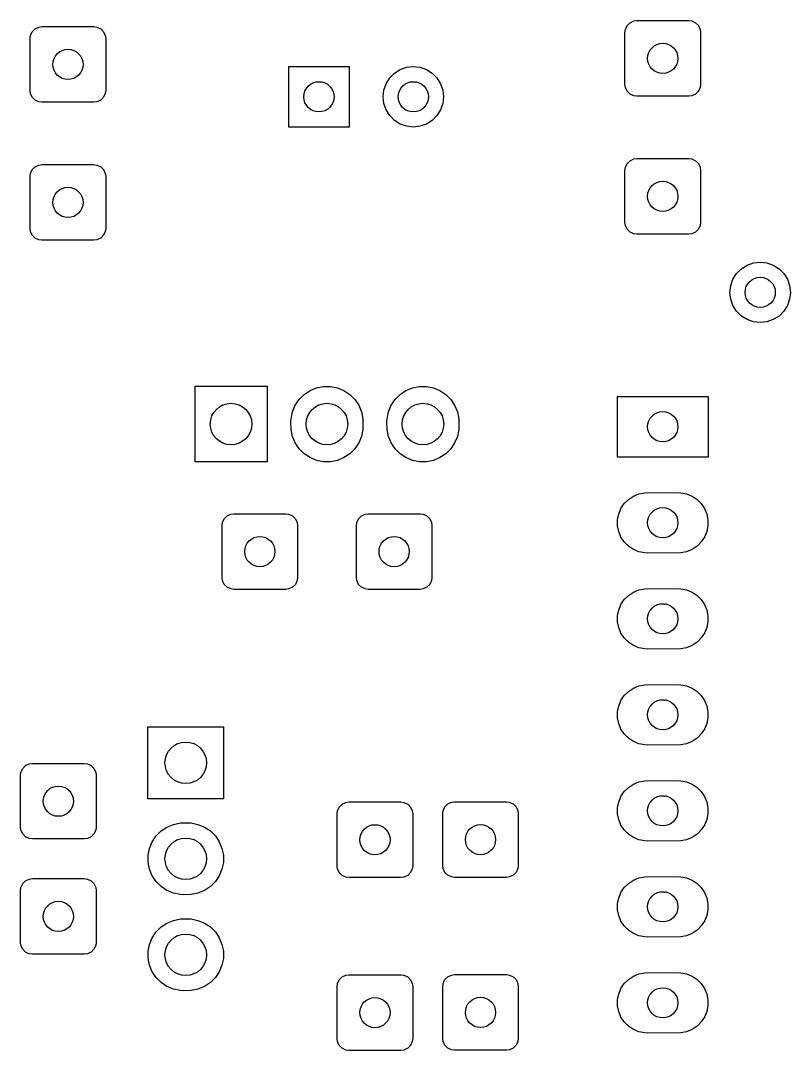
# Model space of a CAD drawing. Extents: x 79.8 to 126.3, y -113.5 to -85.1.
# Drawn here: x 79.77 to 100.15, y -113.53 to -86.28 of the extents above; entities that cross this region are included whole.
import ezdxf

# ---------------------------------------------------------------- set-up
doc = ezdxf.new("R2010")
doc.units = 0
doc.layers.add('BLACK', color=7, linetype='CONTINUOUS')

msp = doc.modelspace()

# ---------------------------------------------------------------- linework, layer by layer
at = {"layer": 'BLACK', "linetype": 'CONTINUOUS'}
for p, q in [((95.830515, -86.415257), (95.907257, -86.338515)), ((95.907257, -86.338515), (96.005619, -86.292648)), ((96.005619, -86.292648), (96.0865, -86.282)), ((96.0865, -86.282), (97.4615, -86.282)), ((97.4615, -86.282), (97.542381, -86.292648)), ((97.542381, -86.292648), (97.640743, -86.338515)), ((97.640743, -86.338515), (97.717485, -86.415257)), ((80.036648, -86.673619), (80.082515, -86.575257)), ((80.082515, -86.575257), (80.159257, -86.498515)), ((80.159257, -86.498515), (80.257619, -86.452648)), ((80.257619, -86.452648), (80.3385, -86.442)), ((80.3385, -86.442), (81.7135, -86.442)), ((81.7135, -86.442), (81.794381, -86.452648)), ((81.794381, -86.452648), (81.892743, -86.498515)), ((81.892743, -86.498515), (81.969485, -86.575257)), ((81.969485, -86.575257), (82.015352, -86.673619)), ((95.774, -86.5945), (95.784648, -86.513619)), ((95.774, -87.9695), (95.774, -86.5945)), ((95.784648, -86.513619), (95.830515, -86.415257)), ((97.717485, -86.415257), (97.763352, -86.513619)), ((97.763352, -86.513619), (97.774, -86.5945)), ((97.774, -86.5945), (97.774, -87.9695)), ((80.026, -86.7545), (80.036648, -86.673619)), ((80.026, -88.1295), (80.026, -86.7545)), ((82.015352, -86.673619), (82.026, -86.7545)), ((82.026, -86.7545), (82.026, -88.1295)), ((86.87, -89.098), (86.87, -87.498)), ((86.87, -87.498), (88.47, -87.498)), ((88.47, -87.498), (88.47, -89.098)), ((89.544535, -87.799208), (89.671208, -87.672535)), ((89.671208, -87.672535), (89.822893, -87.577225)), ((89.822893, -87.577225), (89.991983, -87.518058)), ((89.991983, -87.518058), (90.17, -87.498)), ((90.17, -87.498), (90.348017, -87.518058)), ((90.348017, -87.518058), (90.517107, -87.577225)), ((90.517107, -87.577225), (90.668792, -87.672535)), ((90.668792, -87.672535), (90.795465, -87.799208)), ((89.390058, -88.119983), (89.449225, -87.950893)), ((89.449225, -87.950893), (89.544535, -87.799208)), ((90.795465, -87.799208), (90.890775, -87.950893)), ((90.890775, -87.950893), (90.949942, -88.119983)), ((95.784648, -88.050381), (95.774, -87.9695)), ((97.774, -87.9695), (97.763352, -88.050381)), ((80.036648, -88.210381), (80.026, -88.1295)), ((80.082515, -88.308743), (80.036648, -88.210381)), ((82.015352, -88.210381), (81.969485, -88.308743)), ((82.026, -88.1295), (82.015352, -88.210381)), ((89.37, -88.298), (89.390058, -88.119983)), ((90.949942, -88.119983), (90.97, -88.298)), ((95.830515, -88.148743), (95.784648, -88.050381)), ((95.907257, -88.225485), (95.830515, -88.148743)), ((96.005619, -88.271352), (95.907257, -88.225485)), ((96.0865, -88.282), (96.005619, -88.271352)), ((97.542381, -88.271352), (97.4615, -88.282)), ((97.640743, -88.225485), (97.542381, -88.271352)), ((97.717485, -88.148743), (97.640743, -88.225485)), ((97.763352, -88.050381), (97.717485, -88.148743)), ((80.159257, -88.385485), (80.082515, -88.308743)), ((80.257619, -88.431352), (80.159257, -88.385485)), ((80.3385, -88.442), (80.257619, -88.431352)), ((81.7135, -88.442), (80.3385, -88.442)), ((81.794381, -88.431352), (81.7135, -88.442)), ((81.892743, -88.385485), (81.794381, -88.431352)), ((81.969485, -88.308743), (81.892743, -88.385485)), ((89.390058, -88.476017), (89.37, -88.298)), ((89.449225, -88.645107), (89.390058, -88.476017)), ((90.949942, -88.476017), (90.890775, -88.645107)), ((90.97, -88.298), (90.949942, -88.476017)), ((97.4615, -88.282), (96.0865, -88.282)), ((89.544535, -88.796792), (89.449225, -88.645107)), ((89.671208, -88.923465), (89.544535, -88.796792)), ((90.795465, -88.796792), (90.668792, -88.923465)), ((90.890775, -88.645107), (90.795465, -88.796792)), ((89.822893, -89.018775), (89.671208, -88.923465)), ((89.991983, -89.077942), (89.822893, -89.018775)), ((90.17, -89.098), (89.991983, -89.077942)), ((90.348017, -89.077942), (90.17, -89.098)), ((90.517107, -89.018775), (90.348017, -89.077942)), ((90.668792, -88.923465), (90.517107, -89.018775)), ((88.47, -89.098), (86.87, -89.098)), ((80.082515, -90.225257), (80.159257, -90.148515)), ((80.159257, -90.148515), (80.257619, -90.102648)), ((80.257619, -90.102648), (80.3385, -90.092)), ((80.3385, -90.092), (81.7135, -90.092)), ((81.7135, -90.092), (81.794381, -90.102648)), ((81.794381, -90.102648), (81.892743, -90.148515)), ((81.892743, -90.148515), (81.969485, -90.225257)), ((95.774, -90.2445), (95.784648, -90.163619)), ((95.784648, -90.163619), (95.830515, -90.065257)), ((95.830515, -90.065257), (95.907257, -89.988515)), ((95.907257, -89.988515), (96.005619, -89.942648)), ((96.005619, -89.942648), (96.0865, -89.932)), ((96.0865, -89.932), (97.4615, -89.932)), ((97.4615, -89.932), (97.542381, -89.942648)), ((97.542381, -89.942648), (97.640743, -89.988515)), ((97.640743, -89.988515), (97.717485, -90.065257)), ((97.717485, -90.065257), (97.763352, -90.163619)), ((97.763352, -90.163619), (97.774, -90.2445)), ((80.026, -90.4045), (80.036648, -90.323619)), ((80.026, -91.7795), (80.026, -90.4045)), ((80.036648, -90.323619), (80.082515, -90.225257)), ((81.969485, -90.225257), (82.015352, -90.323619)), ((82.015352, -90.323619), (82.026, -90.4045)), ((82.026, -90.4045), (82.026, -91.7795)), ((95.774, -91.6195), (95.774, -90.2445)), ((97.774, -90.2445), (97.774, -91.6195)), ((80.036648, -91.860381), (80.026, -91.7795)), ((82.026, -91.7795), (82.015352, -91.860381)), ((95.784648, -91.700381), (95.774, -91.6195)), ((95.830515, -91.798743), (95.784648, -91.700381)), ((95.907257, -91.875485), (95.830515, -91.798743)), ((97.717485, -91.798743), (97.640743, -91.875485)), ((97.763352, -91.700381), (97.717485, -91.798743)), ((97.774, -91.6195), (97.763352, -91.700381)), ((80.082515, -91.958743), (80.036648, -91.860381)), ((80.159257, -92.035485), (80.082515, -91.958743)), ((80.257619, -92.081352), (80.159257, -92.035485)), ((80.3385, -92.092), (80.257619, -92.081352)), ((81.794381, -92.081352), (81.7135, -92.092)), ((81.892743, -92.035485), (81.794381, -92.081352)), ((81.969485, -91.958743), (81.892743, -92.035485)), ((82.015352, -91.860381), (81.969485, -91.958743)), ((96.005619, -91.921352), (95.907257, -91.875485)), ((96.0865, -91.932), (96.005619, -91.921352)), ((97.4615, -91.932), (96.0865, -91.932)), ((97.542381, -91.921352), (97.4615, -91.932)), ((97.640743, -91.875485), (97.542381, -91.921352)), ((81.7135, -92.092), (80.3385, -92.092)), ((98.728535, -92.973208), (98.855208, -92.846535)), ((98.855208, -92.846535), (99.006893, -92.751225)), ((99.006893, -92.751225), (99.175983, -92.692058)), ((99.175983, -92.692058), (99.354, -92.672)), ((99.354, -92.672), (99.532017, -92.692058)), ((99.532017, -92.692058), (99.701107, -92.751225)), ((99.701107, -92.751225), (99.852792, -92.846535)), ((99.852792, -92.846535), (99.979465, -92.973208)), ((98.574058, -93.293983), (98.633225, -93.124893)), ((98.633225, -93.124893), (98.728535, -92.973208)), ((99.979465, -92.973208), (100.074775, -93.124893)), ((100.074775, -93.124893), (100.133942, -93.293983)), ((98.554, -93.472), (98.574058, -93.293983)), ((100.133942, -93.293983), (100.154, -93.472)), ((98.574058, -93.650017), (98.554, -93.472)), ((98.633225, -93.819107), (98.574058, -93.650017)), ((100.133942, -93.650017), (100.074775, -93.819107)), ((100.154, -93.472), (100.133942, -93.650017)), ((98.728535, -93.970792), (98.633225, -93.819107)), ((98.855208, -94.097465), (98.728535, -93.970792)), ((99.979465, -93.970792), (99.852792, -94.097465)), ((100.074775, -93.819107), (99.979465, -93.970792)), ((99.006893, -94.192775), (98.855208, -94.097465)), ((99.175983, -94.251942), (99.006893, -94.192775)), ((99.354, -94.272), (99.175983, -94.251942)), ((99.532017, -94.251942), (99.354, -94.272)), ((99.701107, -94.192775), (99.532017, -94.251942)), ((99.852792, -94.097465), (99.701107, -94.192775)), ((84.3915, -97.957), (84.3915, -95.957)), ((84.3915, -95.957), (86.2965, -95.957)), ((86.2965, -95.957), (86.2965, -97.957)), ((87.147708, -96.30524), (87.27974, -96.173208)), ((87.27974, -96.173208), (87.434995, -96.06947)), ((87.434995, -96.06947), (87.607504, -95.998014)), ((87.607504, -95.998014), (87.790639, -95.961587)), ((87.790639, -95.961587), (87.977361, -95.961587)), ((87.977361, -95.961587), (88.160496, -95.998014)), ((88.160496, -95.998014), (88.333005, -96.06947)), ((88.333005, -96.06947), (88.48826, -96.173208)), ((88.48826, -96.173208), (88.620292, -96.30524)), ((89.687708, -96.30524), (89.81974, -96.173208)), ((89.81974, -96.173208), (89.974995, -96.06947)), ((89.974995, -96.06947), (90.147504, -95.998014)), ((90.147504, -95.998014), (90.330639, -95.961587)), ((90.330639, -95.961587), (90.517361, -95.961587)), ((90.517361, -95.961587), (90.700496, -95.998014)), ((90.700496, -95.998014), (90.873005, -96.06947)), ((90.873005, -96.06947), (91.02826, -96.173208)), ((91.02826, -96.173208), (91.160292, -96.30524)), ((87.04397, -96.460495), (87.147708, -96.30524)), ((88.620292, -96.30524), (88.72403, -96.460495)), ((89.58397, -96.460495), (89.687708, -96.30524)), ((91.160292, -96.30524), (91.26403, -96.460495)), ((95.574, -97.828), (95.574, -96.228)), ((95.574, -96.228), (97.974, -96.228)), ((97.974, -96.228), (97.974, -97.828)), ((86.936087, -96.816139), (86.972514, -96.633004)), ((86.972514, -96.633004), (87.04397, -96.460495)), ((88.72403, -96.460495), (88.795486, -96.633004)), ((88.795486, -96.633004), (88.831913, -96.816139)), ((89.476087, -96.816139), (89.512514, -96.633004)), ((89.512514, -96.633004), (89.58397, -96.460495)), ((91.26403, -96.460495), (91.335486, -96.633004)), ((91.335486, -96.633004), (91.371913, -96.816139)), ((86.9315, -96.9095), (86.936087, -96.816139)), ((86.936087, -97.097861), (86.9315, -96.9095)), ((88.831913, -96.816139), (88.8365, -97.0045)), ((89.4715, -96.9095), (89.476087, -96.816139)), ((89.476087, -97.097861), (89.4715, -96.9095)), ((91.371913, -96.816139), (91.3765, -97.0045)), ((86.972514, -97.280996), (86.936087, -97.097861)), ((88.831913, -97.097861), (88.795486, -97.280996)), ((88.8365, -97.0045), (88.831913, -97.097861)), ((89.512514, -97.280996), (89.476087, -97.097861)), ((91.371913, -97.097861), (91.335486, -97.280996)), ((91.3765, -97.0045), (91.371913, -97.097861)), ((87.04397, -97.453505), (86.972514, -97.280996)), ((87.147708, -97.60876), (87.04397, -97.453505)), ((88.72403, -97.453505), (88.620292, -97.60876)), ((88.795486, -97.280996), (88.72403, -97.453505)), ((89.58397, -97.453505), (89.512514, -97.280996)), ((89.687708, -97.60876), (89.58397, -97.453505)), ((91.26403, -97.453505), (91.160292, -97.60876)), ((91.335486, -97.280996), (91.26403, -97.453505)), ((87.27974, -97.740792), (87.147708, -97.60876)), ((87.434995, -97.84453), (87.27974, -97.740792)), ((88.48826, -97.740792), (88.333005, -97.84453)), ((88.620292, -97.60876), (88.48826, -97.740792)), ((89.81974, -97.740792), (89.687708, -97.60876)), ((89.974995, -97.84453), (89.81974, -97.740792)), ((91.02826, -97.740792), (90.873005, -97.84453)), ((91.160292, -97.60876), (91.02826, -97.740792)), ((86.2965, -97.957), (84.3915, -97.957)), ((87.607504, -97.915986), (87.434995, -97.84453)), ((87.790639, -97.952413), (87.607504, -97.915986)), ((87.977361, -97.952413), (87.790639, -97.952413)), ((88.160496, -97.915986), (87.977361, -97.952413)), ((88.333005, -97.84453), (88.160496, -97.915986)), ((90.147504, -97.915986), (89.974995, -97.84453)), ((90.330639, -97.952413), (90.147504, -97.915986)), ((90.517361, -97.952413), (90.330639, -97.952413)), ((90.700496, -97.915986), (90.517361, -97.952413)), ((90.873005, -97.84453), (90.700496, -97.915986)), ((97.974, -97.828), (95.574, -97.828)), ((95.866485, -98.949592), (95.996883, -98.862463)), ((95.996883, -98.862463), (96.141772, -98.802448)), ((96.141772, -98.802448), (96.295586, -98.771852)), ((96.295586, -98.771852), (97.174, -98.768)), ((97.174, -98.768), (97.252414, -98.771852)), ((97.252414, -98.771852), (97.406228, -98.802448)), ((97.406228, -98.802448), (97.551117, -98.862463)), ((97.551117, -98.862463), (97.681515, -98.949592)), ((95.668463, -99.190883), (95.755592, -99.060485)), ((95.755592, -99.060485), (95.866485, -98.949592)), ((97.681515, -98.949592), (97.792408, -99.060485)), ((97.792408, -99.060485), (97.879537, -99.190883)), ((85.162515, -99.463257), (85.239257, -99.386515)), ((85.239257, -99.386515), (85.337619, -99.340648)), ((85.337619, -99.340648), (85.4185, -99.33)), ((85.4185, -99.33), (86.7935, -99.33)), ((86.7935, -99.33), (86.874381, -99.340648)), ((86.874381, -99.340648), (86.972743, -99.386515)), ((86.972743, -99.386515), (87.049485, -99.463257)), ((88.718515, -99.463257), (88.795257, -99.386515)), ((88.795257, -99.386515), (88.893619, -99.340648)), ((88.893619, -99.340648), (88.9745, -99.33)), ((88.9745, -99.33), (90.3495, -99.33)), ((90.3495, -99.33), (90.430381, -99.340648)), ((90.430381, -99.340648), (90.528743, -99.386515)), ((90.528743, -99.386515), (90.605485, -99.463257)), ((95.577852, -99.489586), (95.608448, -99.335772)), ((95.608448, -99.335772), (95.668463, -99.190883)), ((97.879537, -99.190883), (97.939552, -99.335772)), ((97.939552, -99.335772), (97.970148, -99.489586)), ((85.106, -99.6425), (85.116648, -99.561619)), ((85.106, -101.0175), (85.106, -99.6425)), ((85.116648, -99.561619), (85.162515, -99.463257)), ((87.049485, -99.463257), (87.095352, -99.561619)), ((87.095352, -99.561619), (87.106, -99.6425)), ((87.106, -99.6425), (87.106, -101.0175)), ((88.662, -99.6425), (88.672648, -99.561619)), ((88.662, -101.0175), (88.662, -99.6425)), ((88.672648, -99.561619), (88.718515, -99.463257)), ((90.605485, -99.463257), (90.651352, -99.561619)), ((90.651352, -99.561619), (90.662, -99.6425)), ((90.662, -99.6425), (90.662, -101.0175)), ((95.577852, -99.646414), (95.577852, -99.489586)), ((95.608448, -99.800228), (95.577852, -99.646414)), ((97.970148, -99.646414), (97.939552, -99.800228)), ((97.970148, -99.489586), (97.970148, -99.646414)), ((95.668463, -99.945117), (95.608448, -99.800228)), ((95.755592, -100.075515), (95.668463, -99.945117)), ((97.879537, -99.945117), (97.792408, -100.075515)), ((97.939552, -99.800228), (97.879537, -99.945117)), ((95.866485, -100.186408), (95.755592, -100.075515)), ((95.996883, -100.273537), (95.866485, -100.186408)), ((97.681515, -100.186408), (97.551117, -100.273537)), ((97.792408, -100.075515), (97.681515, -100.186408)), ((96.141772, -100.333552), (95.996883, -100.273537)), ((96.295586, -100.364148), (96.141772, -100.333552)), ((96.374, -100.368), (96.295586, -100.364148)), ((97.252414, -100.364148), (96.374, -100.368)), ((97.406228, -100.333552), (97.252414, -100.364148)), ((97.551117, -100.273537), (97.406228, -100.333552)), ((85.116648, -101.098381), (85.106, -101.0175)), ((87.106, -101.0175), (87.095352, -101.098381)), ((88.672648, -101.098381), (88.662, -101.0175)), ((90.662, -101.0175), (90.651352, -101.098381)), ((85.162515, -101.196743), (85.116648, -101.098381)), ((85.239257, -101.273485), (85.162515, -101.196743)), ((85.337619, -101.319352), (85.239257, -101.273485)), ((85.4185, -101.33), (85.337619, -101.319352)), ((86.7935, -101.33), (85.4185, -101.33)), ((86.874381, -101.319352), (86.7935, -101.33)), ((86.972743, -101.273485), (86.874381, -101.319352)), ((87.049485, -101.196743), (86.972743, -101.273485)), ((87.095352, -101.098381), (87.049485, -101.196743)), ((88.718515, -101.196743), (88.672648, -101.098381)), ((88.795257, -101.273485), (88.718515, -101.196743)), ((88.893619, -101.319352), (88.795257, -101.273485)), ((88.9745, -101.33), (88.893619, -101.319352)), ((90.3495, -101.33), (88.9745, -101.33)), ((90.430381, -101.319352), (90.3495, -101.33)), ((90.528743, -101.273485), (90.430381, -101.319352)), ((90.605485, -101.196743), (90.528743, -101.273485)), ((90.651352, -101.098381), (90.605485, -101.196743)), ((95.996883, -101.402463), (96.141772, -101.342448)), ((96.141772, -101.342448), (96.295586, -101.311852)), ((96.295586, -101.311852), (97.174, -101.308)), ((97.174, -101.308), (97.252414, -101.311852)), ((97.252414, -101.311852), (97.406228, -101.342448)), ((97.406228, -101.342448), (97.551117, -101.402463)), ((95.668463, -101.730883), (95.755592, -101.600485)), ((95.755592, -101.600485), (95.866485, -101.489592)), ((95.866485, -101.489592), (95.996883, -101.402463)), ((97.551117, -101.402463), (97.681515, -101.489592)), ((97.681515, -101.489592), (97.792408, -101.600485)), ((97.792408, -101.600485), (97.879537, -101.730883)), ((95.577852, -102.029586), (95.608448, -101.875772)), ((95.608448, -101.875772), (95.668463, -101.730883)), ((97.879537, -101.730883), (97.939552, -101.875772)), ((97.939552, -101.875772), (97.970148, -102.029586)), ((95.577852, -102.186414), (95.577852, -102.029586)), ((97.970148, -102.029586), (97.970148, -102.186414)), ((95.608448, -102.340228), (95.577852, -102.186414)), ((95.668463, -102.485117), (95.608448, -102.340228)), ((97.939552, -102.340228), (97.879537, -102.485117)), ((97.970148, -102.186414), (97.939552, -102.340228)), ((95.755592, -102.615515), (95.668463, -102.485117)), ((95.866485, -102.726408), (95.755592, -102.615515)), ((97.792408, -102.615515), (97.681515, -102.726408)), ((97.879537, -102.485117), (97.792408, -102.615515)), ((95.996883, -102.813537), (95.866485, -102.726408)), ((96.141772, -102.873552), (95.996883, -102.813537)), ((96.295586, -102.904148), (96.141772, -102.873552)), ((96.374, -102.908), (96.295586, -102.904148)), ((97.252414, -102.904148), (96.374, -102.908)), ((97.406228, -102.873552), (97.252414, -102.904148)), ((97.551117, -102.813537), (97.406228, -102.873552)), ((97.681515, -102.726408), (97.551117, -102.813537)), ((95.755592, -104.140485), (95.866485, -104.029592)), ((95.866485, -104.029592), (95.996883, -103.942463)), ((95.996883, -103.942463), (96.141772, -103.882448)), ((96.141772, -103.882448), (96.295586, -103.851852)), ((96.295586, -103.851852), (97.174, -103.848)), ((97.174, -103.848), (97.252414, -103.851852)), ((97.252414, -103.851852), (97.406228, -103.882448)), ((97.406228, -103.882448), (97.551117, -103.942463)), ((97.551117, -103.942463), (97.681515, -104.029592)), ((97.681515, -104.029592), (97.792408, -104.140485)), ((95.608448, -104.415772), (95.668463, -104.270883)), ((95.668463, -104.270883), (95.755592, -104.140485)), ((97.792408, -104.140485), (97.879537, -104.270883)), ((97.879537, -104.270883), (97.939552, -104.415772)), ((95.577852, -104.569586), (95.608448, -104.415772)), ((95.577852, -104.726414), (95.577852, -104.569586)), ((97.939552, -104.415772), (97.970148, -104.569586)), ((97.970148, -104.569586), (97.970148, -104.726414)), ((95.608448, -104.880228), (95.577852, -104.726414)), ((95.668463, -105.025117), (95.608448, -104.880228)), ((97.939552, -104.880228), (97.879537, -105.025117)), ((97.970148, -104.726414), (97.939552, -104.880228)), ((83.145, -106.8705), (83.145, -104.9655)), ((83.145, -104.9655), (85.145, -104.9655)), ((85.145, -104.9655), (85.145, -106.8705)), ((95.755592, -105.155515), (95.668463, -105.025117)), ((95.866485, -105.266408), (95.755592, -105.155515)), ((97.792408, -105.155515), (97.681515, -105.266408)), ((97.879537, -105.025117), (97.792408, -105.155515)), ((95.996883, -105.353537), (95.866485, -105.266408)), ((96.141772, -105.413552), (95.996883, -105.353537)), ((96.295586, -105.444148), (96.141772, -105.413552)), ((97.406228, -105.413552), (97.252414, -105.444148)), ((97.551117, -105.353537), (97.406228, -105.413552)), ((97.681515, -105.266408), (97.551117, -105.353537)), ((96.374, -105.448), (96.295586, -105.444148)), ((97.252414, -105.444148), (96.374, -105.448)), ((79.905257, -105.990515), (80.003619, -105.944648)), ((80.003619, -105.944648), (80.0845, -105.934)), ((80.0845, -105.934), (81.4595, -105.934)), ((81.4595, -105.934), (81.540381, -105.944648)), ((81.540381, -105.944648), (81.638743, -105.990515)), ((79.772, -106.2465), (79.782648, -106.165619)), ((79.772, -107.6215), (79.772, -106.2465)), ((79.782648, -106.165619), (79.828515, -106.067257)), ((79.828515, -106.067257), (79.905257, -105.990515)), ((81.638743, -105.990515), (81.715485, -106.067257)), ((81.715485, -106.067257), (81.761352, -106.165619)), ((81.761352, -106.165619), (81.772, -106.2465)), ((81.772, -106.2465), (81.772, -107.6215)), ((95.866485, -106.569592), (95.996883, -106.482463)), ((95.996883, -106.482463), (96.141772, -106.422448)), ((96.141772, -106.422448), (96.295586, -106.391852)), ((96.295586, -106.391852), (97.174, -106.388)), ((97.174, -106.388), (97.252414, -106.391852)), ((97.252414, -106.391852), (97.406228, -106.422448)), ((97.406228, -106.422448), (97.551117, -106.482463)), ((97.551117, -106.482463), (97.681515, -106.569592)), ((95.668463, -106.810883), (95.755592, -106.680485)), ((95.755592, -106.680485), (95.866485, -106.569592)), ((97.681515, -106.569592), (97.792408, -106.680485)), ((97.792408, -106.680485), (97.879537, -106.810883)), ((85.145, -106.8705), (83.145, -106.8705)), ((88.210515, -107.088257), (88.287257, -107.011515)), ((88.287257, -107.011515), (88.385619, -106.965648)), ((88.385619, -106.965648), (88.4665, -106.955)), ((88.4665, -106.955), (89.8415, -106.955)), ((89.8415, -106.955), (89.922381, -106.965648)), ((89.922381, -106.965648), (90.020743, -107.011515)), ((90.020743, -107.011515), (90.097485, -107.088257)), ((91.004515, -107.083257), (91.081257, -107.006515)), ((91.081257, -107.006515), (91.179619, -106.960648)), ((91.179619, -106.960648), (91.2605, -106.95)), ((91.2605, -106.95), (92.6355, -106.95)), ((92.6355, -106.95), (92.716381, -106.960648)), ((92.716381, -106.960648), (92.814743, -107.006515)), ((92.814743, -107.006515), (92.891485, -107.083257)), ((95.577852, -107.109586), (95.608448, -106.955772)), ((95.608448, -106.955772), (95.668463, -106.810883)), ((97.879537, -106.810883), (97.939552, -106.955772)), ((97.939552, -106.955772), (97.970148, -107.109586)), ((88.154, -107.2675), (88.164648, -107.186619)), ((88.154, -108.6425), (88.154, -107.2675)), ((88.164648, -107.186619), (88.210515, -107.088257)), ((90.097485, -107.088257), (90.143352, -107.186619)), ((90.143352, -107.186619), (90.154, -107.2675)), ((90.154, -107.2675), (90.154, -108.6425)), ((90.948, -107.2625), (90.958648, -107.181619)), ((90.948, -108.6375), (90.948, -107.2625)), ((90.958648, -107.181619), (91.004515, -107.083257)), ((92.891485, -107.083257), (92.937352, -107.181619)), ((92.937352, -107.181619), (92.948, -107.2625)), ((92.948, -107.2625), (92.948, -108.6375)), ((95.577852, -107.266414), (95.577852, -107.109586)), ((95.608448, -107.420228), (95.577852, -107.266414)), ((97.970148, -107.266414), (97.939552, -107.420228)), ((97.970148, -107.109586), (97.970148, -107.266414)), ((83.648495, -107.61797), (83.821004, -107.546514)), ((83.821004, -107.546514), (84.004139, -107.510087)), ((84.004139, -107.510087), (84.1925, -107.5055)), ((84.1925, -107.5055), (84.285861, -107.510087)), ((84.285861, -107.510087), (84.468996, -107.546514)), ((84.468996, -107.546514), (84.641505, -107.61797)), ((95.668463, -107.565117), (95.608448, -107.420228)), ((95.755592, -107.695515), (95.668463, -107.565117)), ((97.879537, -107.565117), (97.792408, -107.695515)), ((97.939552, -107.420228), (97.879537, -107.565117)), ((79.782648, -107.702381), (79.772, -107.6215)), ((79.828515, -107.800743), (79.782648, -107.702381)), ((79.905257, -107.877485), (79.828515, -107.800743)), ((80.003619, -107.923352), (79.905257, -107.877485)), ((81.638743, -107.877485), (81.540381, -107.923352)), ((81.715485, -107.800743), (81.638743, -107.877485)), ((81.761352, -107.702381), (81.715485, -107.800743)), ((81.772, -107.6215), (81.761352, -107.702381)), ((83.25747, -108.008995), (83.361208, -107.85374)), ((83.361208, -107.85374), (83.49324, -107.721708)), ((83.49324, -107.721708), (83.648495, -107.61797)), ((84.641505, -107.61797), (84.79676, -107.721708)), ((84.79676, -107.721708), (84.928792, -107.85374)), ((84.928792, -107.85374), (85.03253, -108.008995)), ((95.866485, -107.806408), (95.755592, -107.695515)), ((95.996883, -107.893537), (95.866485, -107.806408)), ((97.681515, -107.806408), (97.551117, -107.893537)), ((97.792408, -107.695515), (97.681515, -107.806408)), ((80.0845, -107.934), (80.003619, -107.923352)), ((81.4595, -107.934), (80.0845, -107.934)), ((81.540381, -107.923352), (81.4595, -107.934)), ((83.186014, -108.181504), (83.25747, -108.008995)), ((85.03253, -108.008995), (85.103986, -108.181504)), ((96.141772, -107.953552), (95.996883, -107.893537)), ((96.295586, -107.984148), (96.141772, -107.953552)), ((96.374, -107.988), (96.295586, -107.984148)), ((97.252414, -107.984148), (96.374, -107.988)), ((97.406228, -107.953552), (97.252414, -107.984148)), ((97.551117, -107.893537), (97.406228, -107.953552)), ((83.149587, -108.364639), (83.186014, -108.181504)), ((83.149587, -108.551361), (83.149587, -108.364639)), ((85.103986, -108.181504), (85.140413, -108.364639)), ((85.140413, -108.364639), (85.140413, -108.551361)), ((83.186014, -108.734496), (83.149587, -108.551361)), ((85.140413, -108.551361), (85.103986, -108.734496)), ((88.164648, -108.723381), (88.154, -108.6425)), ((90.154, -108.6425), (90.143352, -108.723381)), ((90.958648, -108.718381), (90.948, -108.6375)), ((92.948, -108.6375), (92.937352, -108.718381)), ((83.25747, -108.907005), (83.186014, -108.734496)), ((83.361208, -109.06226), (83.25747, -108.907005)), ((85.03253, -108.907005), (84.928792, -109.06226)), ((85.103986, -108.734496), (85.03253, -108.907005)), ((88.210515, -108.821743), (88.164648, -108.723381)), ((88.287257, -108.898485), (88.210515, -108.821743)), ((88.385619, -108.944352), (88.287257, -108.898485)), ((88.4665, -108.955), (88.385619, -108.944352)), ((89.8415, -108.955), (88.4665, -108.955)), ((89.922381, -108.944352), (89.8415, -108.955)), ((90.020743, -108.898485), (89.922381, -108.944352)), ((90.097485, -108.821743), (90.020743, -108.898485)), ((90.143352, -108.723381), (90.097485, -108.821743)), ((91.004515, -108.816743), (90.958648, -108.718381)), ((91.081257, -108.893485), (91.004515, -108.816743)), ((91.179619, -108.939352), (91.081257, -108.893485)), ((91.2605, -108.95), (91.179619, -108.939352)), ((92.6355, -108.95), (91.2605, -108.95)), ((92.716381, -108.939352), (92.6355, -108.95)), ((92.814743, -108.893485), (92.716381, -108.939352)), ((92.891485, -108.816743), (92.814743, -108.893485)), ((92.937352, -108.718381), (92.891485, -108.816743)), ((95.996883, -109.022463), (96.141772, -108.962448)), ((96.141772, -108.962448), (96.295586, -108.931852)), ((96.295586, -108.931852), (97.174, -108.928)), ((97.174, -108.928), (97.252414, -108.931852)), ((97.252414, -108.931852), (97.406228, -108.962448)), ((97.406228, -108.962448), (97.551117, -109.022463)), ((79.772, -109.2945), (79.782648, -109.213619)), ((79.782648, -109.213619), (79.828515, -109.115257)), ((79.828515, -109.115257), (79.905257, -109.038515)), ((79.905257, -109.038515), (80.003619, -108.992648)), ((80.003619, -108.992648), (80.0845, -108.982)), ((80.0845, -108.982), (81.4595, -108.982)), ((81.4595, -108.982), (81.540381, -108.992648)), ((81.540381, -108.992648), (81.638743, -109.038515)), ((81.638743, -109.038515), (81.715485, -109.115257)), ((81.715485, -109.115257), (81.761352, -109.213619)), ((81.761352, -109.213619), (81.772, -109.2945)), ((83.49324, -109.194292), (83.361208, -109.06226)), ((83.648495, -109.29803), (83.49324, -109.194292)), ((84.79676, -109.194292), (84.641505, -109.29803)), ((84.928792, -109.06226), (84.79676, -109.194292)), ((95.668463, -109.350883), (95.755592, -109.220485)), ((95.755592, -109.220485), (95.866485, -109.109592)), ((95.866485, -109.109592), (95.996883, -109.022463)), ((97.551117, -109.022463), (97.681515, -109.109592)), ((97.681515, -109.109592), (97.792408, -109.220485)), ((97.792408, -109.220485), (97.879537, -109.350883)), ((79.772, -110.6695), (79.772, -109.2945)), ((81.772, -109.2945), (81.772, -110.6695)), ((83.821004, -109.369486), (83.648495, -109.29803)), ((84.004139, -109.405913), (83.821004, -109.369486)), ((84.0975, -109.4105), (84.004139, -109.405913)), ((84.285861, -109.405913), (84.0975, -109.4105)), ((84.468996, -109.369486), (84.285861, -109.405913)), ((84.641505, -109.29803), (84.468996, -109.369486)), ((95.577852, -109.649586), (95.608448, -109.495772)), ((95.608448, -109.495772), (95.668463, -109.350883)), ((97.879537, -109.350883), (97.939552, -109.495772)), ((97.939552, -109.495772), (97.970148, -109.649586)), ((95.577852, -109.806414), (95.577852, -109.649586)), ((97.970148, -109.649586), (97.970148, -109.806414)), ((83.821004, -110.086514), (84.004139, -110.050087)), ((84.004139, -110.050087), (84.1925, -110.0455)), ((84.1925, -110.0455), (84.285861, -110.050087)), ((84.285861, -110.050087), (84.468996, -110.086514)), ((95.608448, -109.960228), (95.577852, -109.806414)), ((95.668463, -110.105117), (95.608448, -109.960228)), ((97.939552, -109.960228), (97.879537, -110.105117)), ((97.970148, -109.806414), (97.939552, -109.960228)), ((83.361208, -110.39374), (83.49324, -110.261708)), ((83.49324, -110.261708), (83.648495, -110.15797)), ((83.648495, -110.15797), (83.821004, -110.086514)), ((84.468996, -110.086514), (84.641505, -110.15797)), ((84.641505, -110.15797), (84.79676, -110.261708)), ((84.79676, -110.261708), (84.928792, -110.39374)), ((95.755592, -110.235515), (95.668463, -110.105117)), ((95.866485, -110.346408), (95.755592, -110.235515)), ((97.792408, -110.235515), (97.681515, -110.346408)), ((97.879537, -110.105117), (97.792408, -110.235515)), ((83.186014, -110.721504), (83.25747, -110.548995)), ((83.25747, -110.548995), (83.361208, -110.39374)), ((84.928792, -110.39374), (85.03253, -110.548995)), ((85.03253, -110.548995), (85.103986, -110.721504)), ((95.996883, -110.433537), (95.866485, -110.346408)), ((96.141772, -110.493552), (95.996883, -110.433537)), ((96.295586, -110.524148), (96.141772, -110.493552)), ((96.374, -110.528), (96.295586, -110.524148)), ((97.252414, -110.524148), (96.374, -110.528)), ((97.406228, -110.493552), (97.252414, -110.524148)), ((97.551117, -110.433537), (97.406228, -110.493552)), ((97.681515, -110.346408), (97.551117, -110.433537)), ((79.782648, -110.750381), (79.772, -110.6695)), ((79.828515, -110.848743), (79.782648, -110.750381)), ((79.905257, -110.925485), (79.828515, -110.848743)), ((81.715485, -110.848743), (81.638743, -110.925485)), ((81.761352, -110.750381), (81.715485, -110.848743)), ((81.772, -110.6695), (81.761352, -110.750381)), ((83.149587, -110.904639), (83.186014, -110.721504)), ((85.103986, -110.721504), (85.140413, -110.904639)), ((80.003619, -110.971352), (79.905257, -110.925485)), ((80.0845, -110.982), (80.003619, -110.971352)), ((81.4595, -110.982), (80.0845, -110.982)), ((81.540381, -110.971352), (81.4595, -110.982)), ((81.638743, -110.925485), (81.540381, -110.971352)), ((83.149587, -111.091361), (83.149587, -110.904639)), ((83.186014, -111.274496), (83.149587, -111.091361)), ((85.140413, -111.091361), (85.103986, -111.274496)), ((85.140413, -110.904639), (85.140413, -111.091361)), ((83.25747, -111.447005), (83.186014, -111.274496)), ((85.103986, -111.274496), (85.03253, -111.447005)), ((83.361208, -111.60226), (83.25747, -111.447005)), ((83.49324, -111.734292), (83.361208, -111.60226)), ((84.928792, -111.60226), (84.79676, -111.734292)), ((85.03253, -111.447005), (84.928792, -111.60226)), ((88.164648, -111.758619), (88.210515, -111.660257)), ((88.210515, -111.660257), (88.287257, -111.583515)), ((88.287257, -111.583515), (88.385619, -111.537648)), ((88.385619, -111.537648), (88.4665, -111.527)), ((88.4665, -111.527), (89.8415, -111.527)), ((89.8415, -111.527), (89.922381, -111.537648)), ((89.922381, -111.537648), (90.020743, -111.583515)), ((90.020743, -111.583515), (90.097485, -111.660257)), ((90.097485, -111.660257), (90.143352, -111.758619)), ((90.958648, -111.753619), (91.004515, -111.655257)), ((91.004515, -111.655257), (91.081257, -111.578515)), ((91.081257, -111.578515), (91.179619, -111.532648)), ((91.179619, -111.532648), (91.2605, -111.522)), ((91.2605, -111.522), (92.6355, -111.522)), ((92.6355, -111.522), (92.716381, -111.532648)), ((92.716381, -111.532648), (92.814743, -111.578515)), ((92.814743, -111.578515), (92.891485, -111.655257)), ((92.891485, -111.655257), (92.937352, -111.753619)), ((95.755592, -111.760485), (95.866485, -111.649592)), ((95.866485, -111.649592), (95.996883, -111.562463)), ((95.996883, -111.562463), (96.141772, -111.502448)), ((96.141772, -111.502448), (96.295586, -111.471852)), ((96.295586, -111.471852), (97.174, -111.468)), ((97.174, -111.468), (97.252414, -111.471852)), ((97.252414, -111.471852), (97.406228, -111.502448)), ((97.406228, -111.502448), (97.551117, -111.562463)), ((97.551117, -111.562463), (97.681515, -111.649592)), ((97.681515, -111.649592), (97.792408, -111.760485)), ((83.648495, -111.83803), (83.49324, -111.734292)), ((83.821004, -111.909486), (83.648495, -111.83803)), ((84.004139, -111.945913), (83.821004, -111.909486)), ((84.0975, -111.9505), (84.004139, -111.945913)), ((84.285861, -111.945913), (84.0975, -111.9505)), ((84.468996, -111.909486), (84.285861, -111.945913)), ((84.641505, -111.83803), (84.468996, -111.909486)), ((84.79676, -111.734292), (84.641505, -111.83803)), ((88.154, -111.8395), (88.164648, -111.758619)), ((88.154, -113.2145), (88.154, -111.8395)), ((90.143352, -111.758619), (90.154, -111.8395)), ((90.154, -111.8395), (90.154, -113.2145)), ((90.948, -111.8345), (90.958648, -111.753619)), ((90.948, -113.2095), (90.948, -111.8345)), ((92.937352, -111.753619), (92.948, -111.8345)), ((92.948, -111.8345), (92.948, -113.2095)), ((95.608448, -112.035772), (95.668463, -111.890883)), ((95.668463, -111.890883), (95.755592, -111.760485)), ((97.792408, -111.760485), (97.879537, -111.890883)), ((97.879537, -111.890883), (97.939552, -112.035772)), ((95.577852, -112.189586), (95.608448, -112.035772)), ((95.577852, -112.346414), (95.577852, -112.189586)), ((97.939552, -112.035772), (97.970148, -112.189586)), ((97.970148, -112.189586), (97.970148, -112.346414)), ((95.608448, -112.500228), (95.577852, -112.346414)), ((95.668463, -112.645117), (95.608448, -112.500228)), ((97.939552, -112.500228), (97.879537, -112.645117)), ((97.970148, -112.346414), (97.939552, -112.500228)), ((95.755592, -112.775515), (95.668463, -112.645117)), ((95.866485, -112.886408), (95.755592, -112.775515)), ((97.792408, -112.775515), (97.681515, -112.886408)), ((97.879537, -112.645117), (97.792408, -112.775515)), ((95.996883, -112.973537), (95.866485, -112.886408)), ((96.141772, -113.033552), (95.996883, -112.973537)), ((96.295586, -113.064148), (96.141772, -113.033552)), ((96.374, -113.068), (96.295586, -113.064148)), ((97.252414, -113.064148), (96.374, -113.068)), ((97.406228, -113.033552), (97.252414, -113.064148)), ((97.551117, -112.973537), (97.406228, -113.033552)), ((97.681515, -112.886408), (97.551117, -112.973537)), ((88.164648, -113.295381), (88.154, -113.2145)), ((88.210515, -113.393743), (88.164648, -113.295381)), ((90.143352, -113.295381), (90.097485, -113.393743)), ((90.154, -113.2145), (90.143352, -113.295381)), ((90.958648, -113.290381), (90.948, -113.2095)), ((91.004515, -113.388743), (90.958648, -113.290381)), ((92.937352, -113.290381), (92.891485, -113.388743)), ((92.948, -113.2095), (92.937352, -113.290381)), ((88.287257, -113.470485), (88.210515, -113.393743)), ((88.385619, -113.516352), (88.287257, -113.470485)), ((88.4665, -113.527), (88.385619, -113.516352)), ((89.8415, -113.527), (88.4665, -113.527)), ((89.922381, -113.516352), (89.8415, -113.527)), ((90.020743, -113.470485), (89.922381, -113.516352)), ((90.097485, -113.393743), (90.020743, -113.470485)), ((91.081257, -113.465485), (91.004515, -113.388743)), ((91.179619, -113.511352), (91.081257, -113.465485)), ((91.2605, -113.522), (91.179619, -113.511352)), ((92.6355, -113.522), (91.2605, -113.522)), ((92.716381, -113.511352), (92.6355, -113.522)), ((92.814743, -113.465485), (92.716381, -113.511352)), ((92.891485, -113.388743), (92.814743, -113.465485))]:
    msp.add_line(p, q, dxfattribs=at)
at = {"layer": 'BLACK'}
for centre, radius in [((96.774, -87.282), 0.4), ((81.026, -87.442), 0.4), ((87.67, -88.298), 0.4), ((90.17, -88.298), 0.4), ((81.026, -91.092), 0.4), ((96.774, -90.932), 0.4), ((99.354, -93.472), 0.4), ((85.344, -96.957), 0.55), ((87.884, -96.957), 0.55), ((90.424, -96.957), 0.55), ((96.774, -97.028), 0.4), ((96.774, -99.568), 0.4), ((86.106, -100.33), 0.4), ((89.662, -100.33), 0.4), ((96.774, -102.108), 0.4), ((96.774, -104.648), 0.4), ((84.145, -105.918), 0.55), ((80.772, -106.934), 0.4), ((96.774, -107.188), 0.4), ((89.154, -107.955), 0.4), ((91.948, -107.95), 0.4), ((84.145, -108.458), 0.55), ((96.774, -109.728), 0.4), ((80.772, -109.982), 0.4), ((84.145, -110.998), 0.55), ((96.774, -112.268), 0.4), ((89.154, -112.527), 0.4), ((91.948, -112.522), 0.4)]:
    msp.add_circle(centre, radius, dxfattribs=at)

doc.saveas('drawing.dxf')
